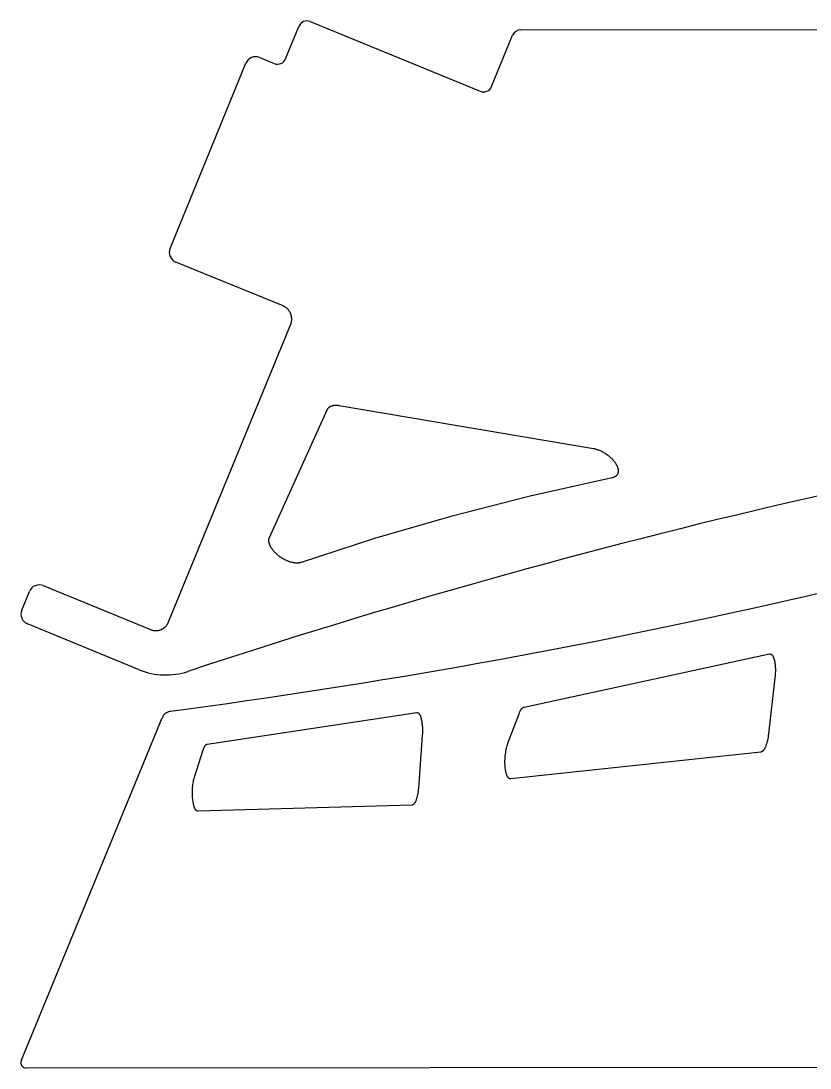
# Model space of a CAD drawing. Extents: x 2510 to 4280, y -392 to 783.
# Drawn here: x 2510 to 2961, y 174 to 773 of the extents above; entities that cross this region are included whole.
import ezdxf

# ---------------------------------------------------------------- set-up
doc = ezdxf.new("R2010")
doc.units = 0
doc.layers.add('DEFAULT', color=7, linetype='CONTINUOUS')

msp = doc.modelspace()

# ---------------------------------------------------------------- linework, layer by layer
at = {"layer": 'DEFAULT'}
for p, q in [((2661.4, 751.12), (2668.99, 769.63)), ((2675.51, 772.36), (2772.66, 732.51)), ((2795.82, 767.63), (3398.84, 768.05)), ((2779.19, 735.24), (2791.19, 764.52)), ((2595.32, 642.71), (2638.72, 748.54)), ((2646.55, 751.81), (2654.88, 748.4)), ((2659.91, 609.74), (2598.6, 634.88)), ((2660.16, 609.63), (2659.91, 609.74)), ((2660.41, 609.51), (2660.16, 609.63)), ((2660.65, 609.39), (2660.41, 609.51)), ((2660.89, 609.26), (2660.65, 609.39)), ((2661.12, 609.12), (2660.89, 609.26)), ((2661.35, 608.97), (2661.12, 609.12)), ((2661.58, 608.81), (2661.35, 608.97)), ((2661.8, 608.65), (2661.58, 608.81)), ((2662.01, 608.47), (2661.8, 608.65)), ((2662.21, 608.29), (2662.01, 608.47)), ((2662.41, 608.11), (2662.21, 608.29)), ((2662.61, 607.92), (2662.41, 608.11)), ((2662.8, 607.72), (2662.61, 607.92)), ((2662.98, 607.51), (2662.8, 607.72)), ((2663.15, 607.3), (2662.98, 607.51)), ((2663.31, 607.08), (2663.15, 607.3)), ((2663.47, 606.86), (2663.31, 607.08)), ((2663.62, 606.63), (2663.47, 606.86)), ((2663.77, 606.4), (2663.62, 606.63)), ((2663.9, 606.16), (2663.77, 606.4)), ((2664.03, 605.92), (2663.9, 606.16)), ((2664.15, 605.67), (2664.03, 605.92)), ((2664.26, 605.42), (2664.15, 605.67)), ((2664.36, 605.17), (2664.26, 605.42)), ((2664.45, 604.91), (2664.36, 605.17)), ((2664.53, 604.65), (2664.45, 604.91)), ((2594.46, 429.06), (2664.28, 599.3)), ((2664.28, 599.3), (2664.38, 599.56)), ((2664.38, 599.56), (2664.47, 599.81)), ((2664.47, 599.81), (2664.55, 600.07)), ((2664.61, 604.39), (2664.53, 604.65)), ((2664.55, 600.07), (2664.62, 600.34)), ((2664.67, 604.13), (2664.61, 604.39)), ((2664.62, 600.34), (2664.69, 600.6)), ((2664.73, 603.86), (2664.67, 604.13)), ((2664.69, 600.6), (2664.74, 600.87)), ((2664.78, 603.59), (2664.73, 603.86)), ((2664.74, 600.87), (2664.79, 601.14)), ((2664.81, 603.32), (2664.78, 603.59)), ((2664.79, 601.14), (2664.82, 601.41)), ((2664.84, 603.05), (2664.81, 603.32)), ((2664.82, 601.41), (2664.85, 601.68)), ((2664.86, 602.77), (2664.84, 603.05)), ((2664.85, 601.68), (2664.87, 601.96)), ((2664.87, 602.5), (2664.86, 602.77)), ((2664.87, 602.23), (2664.87, 602.5)), ((2664.87, 601.96), (2664.87, 602.23)), ((2685.44, 550.75), (2685.48, 550.83)), ((2685.48, 550.83), (2685.52, 550.91)), ((2685.52, 550.91), (2685.57, 551)), ((2685.57, 551), (2685.62, 551.08)), ((2685.62, 551.08), (2685.67, 551.16)), ((2685.67, 551.16), (2685.73, 551.24)), ((2685.73, 551.24), (2685.78, 551.31)), ((2685.78, 551.31), (2685.84, 551.39)), ((2685.84, 551.39), (2685.9, 551.46)), ((2685.9, 551.46), (2685.97, 551.54)), ((2685.97, 551.54), (2686.03, 551.61)), ((2686.03, 551.61), (2686.1, 551.68)), ((2686.1, 551.68), (2686.17, 551.75)), ((2686.17, 551.75), (2686.24, 551.82)), ((2686.24, 551.82), (2686.32, 551.88)), ((2686.32, 551.88), (2686.39, 551.95)), ((2686.39, 551.95), (2686.47, 552.01)), ((2686.47, 552.01), (2686.55, 552.07)), ((2686.55, 552.07), (2686.64, 552.13)), ((2686.64, 552.13), (2686.72, 552.19)), ((2686.72, 552.19), (2686.81, 552.24)), ((2686.81, 552.24), (2686.9, 552.3)), ((2686.9, 552.3), (2686.99, 552.35)), ((2686.99, 552.35), (2687.09, 552.4)), ((2687.09, 552.4), (2687.19, 552.45)), ((2687.19, 552.45), (2687.28, 552.5)), ((2687.28, 552.5), (2687.38, 552.54)), ((2687.38, 552.54), (2687.49, 552.59)), ((2687.49, 552.59), (2687.59, 552.63)), ((2687.59, 552.63), (2687.7, 552.67)), ((2687.7, 552.67), (2687.81, 552.7)), ((2687.81, 552.7), (2687.92, 552.74)), ((2687.92, 552.74), (2688.03, 552.77)), ((2688.03, 552.77), (2688.14, 552.81)), ((2688.14, 552.81), (2688.26, 552.84)), ((2688.26, 552.84), (2688.37, 552.86)), ((2688.37, 552.86), (2688.49, 552.89)), ((2688.49, 552.89), (2688.61, 552.91)), ((2688.61, 552.91), (2688.74, 552.94)), ((2688.74, 552.94), (2688.98, 552.97)), ((2688.98, 552.97), (2689.24, 553)), ((2689.24, 553), (2689.5, 553.03)), ((2689.5, 553.03), (2689.76, 553.04)), ((2689.76, 553.04), (2690.03, 553.05)), ((2690.03, 553.05), (2690.3, 553.04)), ((2690.3, 553.04), (2690.57, 553.04)), ((2690.57, 553.04), (2690.85, 553.02)), ((2690.85, 553.02), (2691.13, 552.99)), ((2691.13, 552.99), (2691.42, 552.96)), ((2691.42, 552.96), (2691.7, 552.93)), ((2691.7, 552.93), (2691.99, 552.88)), ((2691.99, 552.88), (2837.41, 528.24)), ((2652.15, 477.43), (2685.4, 550.66)), ((2685.4, 550.66), (2685.44, 550.75)), ((2837.41, 528.24), (2837.81, 528.17)), ((2837.81, 528.17), (2838.22, 528.08)), ((2838.22, 528.08), (2838.64, 527.98)), ((2838.64, 527.98), (2839.07, 527.86)), ((2839.07, 527.86), (2839.5, 527.73)), ((2839.5, 527.73), (2839.95, 527.58)), ((2839.95, 527.58), (2840.4, 527.41)), ((2840.4, 527.41), (2840.85, 527.23)), ((2840.85, 527.23), (2841.31, 527.04)), ((2841.31, 527.04), (2841.78, 526.83)), ((2841.78, 526.83), (2842.24, 526.6)), ((2842.24, 526.6), (2842.7, 526.36)), ((2842.7, 526.36), (2843.16, 526.11)), ((2843.16, 526.11), (2843.62, 525.84)), ((2843.62, 525.84), (2844.08, 525.56)), ((2844.08, 525.56), (2844.53, 525.27)), ((2844.53, 525.27), (2844.97, 524.97)), ((2844.97, 524.97), (2845.4, 524.66)), ((2845.4, 524.66), (2845.83, 524.34)), ((2845.83, 524.34), (2846.24, 524.01)), ((2846.24, 524.01), (2846.64, 523.67)), ((2846.64, 523.67), (2847.03, 523.33)), ((2847.03, 523.33), (2847.41, 522.99)), ((2847.41, 522.99), (2847.77, 522.64)), ((2847.77, 522.64), (2848.11, 522.29)), ((2848.11, 522.29), (2848.44, 521.93)), ((2848.44, 521.93), (2848.75, 521.58)), ((2848.75, 521.58), (2849.04, 521.23)), ((2849.04, 521.23), (2849.32, 520.88)), ((2849.32, 520.88), (2849.58, 520.53)), ((2849.58, 520.53), (2849.83, 520.18)), ((2849.83, 520.18), (2850.05, 519.84)), ((2850.05, 519.84), (2850.26, 519.5)), ((2850.26, 519.5), (2850.46, 519.15)), ((2850.46, 519.15), (2850.65, 518.8)), ((2850.65, 518.8), (2850.73, 518.63)), ((2850.73, 518.63), (2850.82, 518.45)), ((2850.82, 518.45), (2850.9, 518.28)), ((2850.9, 518.28), (2850.97, 518.1)), ((2850.97, 518.1), (2851.05, 517.92)), ((2851.05, 517.92), (2851.11, 517.75)), ((2851.11, 517.75), (2851.18, 517.57)), ((2851.18, 517.57), (2851.24, 517.39)), ((2851.24, 517.39), (2851.29, 517.22)), ((2851.29, 517.22), (2851.34, 517.04)), ((2851.34, 517.04), (2851.39, 516.87)), ((2851.39, 516.87), (2851.43, 516.7)), ((2851.43, 516.7), (2851.46, 516.52)), ((2851.46, 516.52), (2851.49, 516.35)), ((2851.49, 516.35), (2851.52, 516.18)), ((2851.52, 516.18), (2851.54, 516.01)), ((2851.54, 516.01), (2851.56, 515.84)), ((2851.55, 514.95), (2851.54, 514.87)), ((2851.56, 515.03), (2851.55, 514.95)), ((2851.56, 515.84), (2851.57, 515.68)), ((2851.57, 515.19), (2851.56, 515.03)), ((2851.57, 515.68), (2851.57, 515.51)), ((2851.57, 515.51), (2851.57, 515.35)), ((2851.57, 515.35), (2851.57, 515.19)), ((2848.13, 511.48), (2801.31, 501.03)), ((2848.28, 511.52), (2848.13, 511.48)), ((2848.43, 511.55), (2848.28, 511.52)), ((2848.58, 511.59), (2848.43, 511.55)), ((2848.73, 511.64), (2848.58, 511.59)), ((2848.88, 511.69), (2848.73, 511.64)), ((2849.02, 511.74), (2848.88, 511.69)), ((2849.16, 511.8), (2849.02, 511.74)), ((2849.3, 511.86), (2849.16, 511.8)), ((2849.43, 511.92), (2849.3, 511.86)), ((2849.57, 511.99), (2849.43, 511.92)), ((2849.7, 512.06), (2849.57, 511.99)), ((2849.82, 512.13), (2849.7, 512.06)), ((2849.88, 512.17), (2849.82, 512.13)), ((2849.94, 512.21), (2849.88, 512.17)), ((2850, 512.25), (2849.94, 512.21)), ((2850.06, 512.3), (2850, 512.25)), ((2850.12, 512.34), (2850.06, 512.3)), ((2850.18, 512.38), (2850.12, 512.34)), ((2850.23, 512.43), (2850.18, 512.38)), ((2850.29, 512.47), (2850.23, 512.43)), ((2850.34, 512.52), (2850.29, 512.47)), ((2850.4, 512.57), (2850.34, 512.52)), ((2850.45, 512.62), (2850.4, 512.57)), ((2850.5, 512.67), (2850.45, 512.62)), ((2850.55, 512.72), (2850.5, 512.67)), ((2850.6, 512.77), (2850.55, 512.72)), ((2850.65, 512.82), (2850.6, 512.77)), ((2850.69, 512.88), (2850.65, 512.82)), ((2850.74, 512.93), (2850.69, 512.88)), ((2850.79, 512.99), (2850.74, 512.93)), ((2850.83, 513.04), (2850.79, 512.99)), ((2850.87, 513.1), (2850.83, 513.04)), ((2850.91, 513.16), (2850.87, 513.1)), ((2850.95, 513.22), (2850.91, 513.16)), ((2850.99, 513.28), (2850.95, 513.22)), ((2851.03, 513.34), (2850.99, 513.28)), ((2851.07, 513.4), (2851.03, 513.34)), ((2851.1, 513.46), (2851.07, 513.4)), ((2851.14, 513.53), (2851.1, 513.46)), ((2851.17, 513.59), (2851.14, 513.53)), ((2851.2, 513.65), (2851.17, 513.59)), ((2851.23, 513.72), (2851.2, 513.65)), ((2851.26, 513.79), (2851.23, 513.72)), ((2851.29, 513.85), (2851.26, 513.79)), ((2851.31, 513.92), (2851.29, 513.85)), ((2851.34, 513.99), (2851.31, 513.92)), ((2851.36, 514.06), (2851.34, 513.99)), ((2851.39, 514.13), (2851.36, 514.06)), ((2851.41, 514.2), (2851.39, 514.13)), ((2851.43, 514.27), (2851.41, 514.2)), ((2851.45, 514.35), (2851.43, 514.27)), ((2851.47, 514.42), (2851.45, 514.35)), ((2851.48, 514.49), (2851.47, 514.42)), ((2851.5, 514.57), (2851.48, 514.49)), ((2851.51, 514.64), (2851.5, 514.57)), ((2851.52, 514.72), (2851.51, 514.64)), ((2851.53, 514.8), (2851.52, 514.72)), ((2851.54, 514.87), (2851.53, 514.8)), ((2801.31, 501.03), (2755.92, 489.45)), ((2755.92, 489.45), (2712.16, 476.78)), ((2651.81, 475.99), (2651.82, 476.13)), ((2651.81, 475.84), (2651.81, 475.99)), ((2651.81, 475.69), (2651.81, 475.84)), ((2651.81, 475.54), (2651.81, 475.69)), ((2651.82, 475.38), (2651.81, 475.54)), ((2651.82, 476.13), (2651.84, 476.28)), ((2651.83, 475.22), (2651.82, 475.38)), ((2651.85, 475.06), (2651.83, 475.22)), ((2651.84, 476.28), (2651.86, 476.41)), ((2651.87, 474.9), (2651.85, 475.06)), ((2651.86, 476.41), (2651.88, 476.55)), ((2651.89, 474.74), (2651.87, 474.9)), ((2651.88, 476.55), (2651.91, 476.69)), ((2651.93, 474.57), (2651.89, 474.74)), ((2651.91, 476.69), (2651.94, 476.82)), ((2651.96, 474.4), (2651.93, 474.57)), ((2651.94, 476.82), (2651.98, 476.94)), ((2652, 474.23), (2651.96, 474.4)), ((2651.98, 476.94), (2652.01, 477.07)), ((2652.05, 474.06), (2652, 474.23)), ((2652.01, 477.07), (2652.06, 477.19)), ((2652.1, 473.88), (2652.05, 474.06)), ((2652.06, 477.19), (2652.08, 477.25)), ((2652.08, 477.25), (2652.1, 477.31)), ((2652.1, 477.31), (2652.13, 477.37)), ((2652.16, 473.71), (2652.1, 473.88)), ((2652.13, 477.37), (2652.15, 477.43)), ((2652.22, 473.53), (2652.16, 473.71)), ((2652.28, 473.35), (2652.22, 473.53)), ((2652.35, 473.17), (2652.28, 473.35)), ((2652.42, 472.99), (2652.35, 473.17)), ((2712.16, 476.78), (2670.2, 463.08)), ((2652.5, 472.81), (2652.42, 472.99)), ((2652.59, 472.63), (2652.5, 472.81)), ((2652.68, 472.45), (2652.59, 472.63)), ((2652.77, 472.26), (2652.68, 472.45)), ((2652.87, 472.08), (2652.77, 472.26)), ((2653.08, 471.71), (2652.87, 472.08)), ((2653.3, 471.34), (2653.08, 471.71)), ((2653.54, 470.98), (2653.3, 471.34)), ((2653.8, 470.61), (2653.54, 470.98)), ((2654.07, 470.25), (2653.8, 470.61)), ((2654.35, 469.89), (2654.07, 470.25)), ((2654.65, 469.54), (2654.35, 469.89)), ((2654.96, 469.19), (2654.65, 469.54)), ((2655.28, 468.85), (2654.96, 469.19)), ((2655.6, 468.51), (2655.28, 468.85)), ((2655.94, 468.18), (2655.6, 468.51)), ((2656.28, 467.86), (2655.94, 468.18)), ((2656.63, 467.56), (2656.28, 467.86)), ((2656.99, 467.25), (2656.63, 467.56)), ((2657.34, 466.96), (2656.99, 467.25)), ((2657.71, 466.68), (2657.34, 466.96)), ((2658.08, 466.4), (2657.71, 466.68)), ((2658.47, 466.12), (2658.08, 466.4)), ((2658.87, 465.85), (2658.47, 466.12)), ((2659.28, 465.59), (2658.87, 465.85)), ((2659.7, 465.33), (2659.28, 465.59)), ((2660.12, 465.08), (2659.7, 465.33)), ((2660.56, 464.84), (2660.12, 465.08)), ((2661, 464.61), (2660.56, 464.84)), ((2661.44, 464.39), (2661, 464.61)), ((2661.89, 464.18), (2661.44, 464.39)), ((2662.34, 463.98), (2661.89, 464.18)), ((2662.8, 463.8), (2662.34, 463.98)), ((2663.25, 463.62), (2662.8, 463.8)), ((2663.71, 463.47), (2663.25, 463.62)), ((2664.16, 463.32), (2663.71, 463.47)), ((2664.61, 463.2), (2664.16, 463.32)), ((2665.05, 463.08), (2664.61, 463.2)), ((2665.49, 462.98), (2665.05, 463.08)), ((2665.92, 462.9), (2665.49, 462.98)), ((2666.34, 462.84), (2665.92, 462.9)), ((2666.75, 462.79), (2666.34, 462.84)), ((2666.96, 462.77), (2666.75, 462.79)), ((2667.16, 462.75), (2666.96, 462.77)), ((2667.35, 462.74), (2667.16, 462.75)), ((2667.55, 462.73), (2667.35, 462.74)), ((2667.74, 462.73), (2667.55, 462.73)), ((2667.93, 462.73), (2667.74, 462.73)), ((2668.11, 462.73), (2667.93, 462.73)), ((2668.29, 462.74), (2668.11, 462.73)), ((2668.47, 462.75), (2668.29, 462.74)), ((2668.65, 462.76), (2668.47, 462.75)), ((2668.82, 462.78), (2668.65, 462.76)), ((2668.99, 462.8), (2668.82, 462.78)), ((2669.15, 462.82), (2668.99, 462.8)), ((2669.31, 462.85), (2669.15, 462.82)), ((2669.47, 462.88), (2669.31, 462.85)), ((2669.63, 462.92), (2669.47, 462.88)), ((2669.77, 462.95), (2669.63, 462.92)), ((2669.92, 462.99), (2669.77, 462.95)), ((2670.06, 463.04), (2669.92, 462.99)), ((2670.2, 463.08), (2670.06, 463.04)), ((2522.71, 449.84), (2584.02, 424.7)), ((2510.47, 435.82), (2514.88, 446.57)), ((2577.72, 401.75), (2513.74, 427.99)), ((2590.88, 425.07), (2591.12, 425.21)), ((2591.12, 425.21), (2591.35, 425.35)), ((2591.35, 425.35), (2591.58, 425.5)), ((2591.58, 425.5), (2591.8, 425.66)), ((2591.8, 425.66), (2592.02, 425.82)), ((2592.02, 425.82), (2592.23, 426)), ((2592.23, 426), (2592.44, 426.18)), ((2592.44, 426.18), (2592.63, 426.37)), ((2592.63, 426.37), (2592.83, 426.56)), ((2592.83, 426.56), (2593.01, 426.76)), ((2593.01, 426.76), (2593.19, 426.97)), ((2593.19, 426.97), (2593.36, 427.18)), ((2593.36, 427.18), (2593.53, 427.4)), ((2593.53, 427.4), (2593.68, 427.62)), ((2593.68, 427.62), (2593.83, 427.85)), ((2593.83, 427.85), (2593.97, 428.08)), ((2593.97, 428.08), (2594.11, 428.32)), ((2594.11, 428.32), (2594.23, 428.56)), ((2594.23, 428.56), (2594.35, 428.81)), ((2594.35, 428.81), (2594.46, 429.06)), ((2584.02, 424.7), (2584.27, 424.6)), ((2584.27, 424.6), (2584.53, 424.51)), ((2584.53, 424.51), (2584.79, 424.42)), ((2584.79, 424.42), (2585.06, 424.35)), ((2585.06, 424.35), (2585.32, 424.29)), ((2585.32, 424.29), (2585.59, 424.23)), ((2585.59, 424.23), (2585.86, 424.19)), ((2585.86, 424.19), (2586.13, 424.15)), ((2586.13, 424.15), (2586.4, 424.13)), ((2586.4, 424.13), (2586.67, 424.11)), ((2586.67, 424.11), (2586.95, 424.1)), ((2586.95, 424.1), (2587.22, 424.1)), ((2587.22, 424.1), (2587.49, 424.11)), ((2587.49, 424.11), (2587.77, 424.13)), ((2587.77, 424.13), (2588.04, 424.16)), ((2588.04, 424.16), (2588.31, 424.2)), ((2588.31, 424.2), (2588.58, 424.24)), ((2588.58, 424.24), (2588.84, 424.3)), ((2588.84, 424.3), (2589.11, 424.37)), ((2589.11, 424.37), (2589.37, 424.44)), ((2589.37, 424.44), (2589.63, 424.52)), ((2589.63, 424.52), (2589.89, 424.62)), ((2589.89, 424.62), (2590.14, 424.72)), ((2590.14, 424.72), (2590.39, 424.83)), ((2590.39, 424.83), (2590.64, 424.95)), ((2590.64, 424.95), (2590.88, 425.07)), ((2806.53, 382.32), (2938.05, 410.84)), ((2938.05, 410.84), (2938.08, 410.84)), ((2938.08, 410.84), (2938.1, 410.85)), ((2938.1, 410.85), (2938.13, 410.85)), ((2938.13, 410.85), (2938.16, 410.86)), ((2938.16, 410.86), (2938.18, 410.86)), ((2938.18, 410.86), (2938.21, 410.86)), ((2938.21, 410.86), (2938.24, 410.86)), ((2938.24, 410.86), (2938.26, 410.87)), ((2938.26, 410.87), (2938.29, 410.87)), ((2938.29, 410.87), (2938.32, 410.87)), ((2938.32, 410.87), (2938.34, 410.87)), ((2938.34, 410.87), (2938.37, 410.87)), ((2938.37, 410.87), (2938.4, 410.87)), ((2938.4, 410.87), (2938.42, 410.86)), ((2938.42, 410.86), (2938.45, 410.86)), ((2938.45, 410.86), (2938.48, 410.86)), ((2938.48, 410.86), (2938.5, 410.85)), ((2938.5, 410.85), (2938.53, 410.85)), ((2938.53, 410.85), (2938.56, 410.85)), ((2938.56, 410.85), (2938.58, 410.84)), ((2938.58, 410.84), (2938.61, 410.84)), ((2938.61, 410.84), (2938.63, 410.83)), ((2938.63, 410.83), (2938.66, 410.82)), ((2938.66, 410.82), (2938.69, 410.81)), ((2938.69, 410.81), (2938.71, 410.81)), ((2938.71, 410.81), (2938.74, 410.8)), ((2938.74, 410.8), (2938.77, 410.79)), ((2938.77, 410.79), (2938.79, 410.78)), ((2938.79, 410.78), (2938.82, 410.77)), ((2938.82, 410.77), (2938.84, 410.76)), ((2938.84, 410.76), (2938.87, 410.75)), ((2938.87, 410.75), (2938.9, 410.73)), ((2938.9, 410.73), (2938.92, 410.72)), ((2938.92, 410.72), (2938.95, 410.71)), ((2938.95, 410.71), (2938.97, 410.69)), ((2938.97, 410.69), (2939, 410.68)), ((2939, 410.68), (2939.03, 410.66)), ((2939.03, 410.66), (2939.05, 410.65)), ((2939.05, 410.65), (2939.1, 410.62)), ((2939.1, 410.62), (2939.15, 410.58)), ((2939.15, 410.58), (2939.2, 410.54)), ((2939.2, 410.54), (2939.26, 410.5)), ((2939.26, 410.5), (2939.31, 410.46)), ((2939.31, 410.46), (2939.36, 410.42)), ((2939.36, 410.42), (2939.4, 410.37)), ((2939.4, 410.37), (2939.45, 410.32)), ((2939.45, 410.32), (2939.5, 410.27)), ((2939.5, 410.27), (2939.55, 410.21)), ((2939.55, 410.21), (2939.6, 410.16)), ((2939.6, 410.16), (2939.65, 410.1)), ((2939.65, 410.1), (2939.69, 410.04)), ((2939.69, 410.04), (2939.74, 409.97)), ((2939.74, 409.97), (2939.79, 409.91)), ((2939.79, 409.91), (2939.83, 409.84)), ((2939.83, 409.84), (2939.88, 409.77)), ((2939.88, 409.77), (2939.92, 409.7)), ((2939.92, 409.7), (2939.97, 409.62)), ((2939.97, 409.62), (2940.05, 409.47)), ((2940.05, 409.47), (2940.14, 409.31)), ((2940.14, 409.31), (2940.22, 409.14)), ((2940.22, 409.14), (2940.3, 408.96)), ((2940.3, 408.96), (2940.38, 408.77)), ((2940.38, 408.77), (2940.45, 408.58)), ((2940.45, 408.58), (2940.52, 408.38)), ((2940.52, 408.38), (2940.59, 408.17)), ((2940.59, 408.17), (2940.66, 407.96)), ((2940.66, 407.96), (2940.73, 407.74)), ((2940.73, 407.74), (2940.79, 407.52)), ((2940.79, 407.52), (2940.9, 407.05)), ((2940.9, 407.05), (2941.01, 406.57)), ((2941.01, 406.57), (2941.11, 406.05)), ((2941.11, 406.05), (2941.19, 405.51)), ((2941.19, 405.51), (2941.27, 404.94)), ((2941.27, 404.94), (2941.33, 404.35)), ((2941.33, 404.35), (2941.38, 403.74)), ((2941.38, 403.74), (2941.42, 403.11)), ((2941.42, 403.11), (2941.45, 402.47)), ((2941.45, 402.47), (2941.46, 401.81)), ((2941.46, 401.81), (2941.47, 401.15)), ((2941.47, 401.15), (2941.46, 400.48)), ((2941.22, 397.17), (2937.55, 365.1)), ((2941.29, 397.82), (2941.22, 397.17)), ((2941.35, 398.47), (2941.29, 397.82)), ((2941.4, 399.14), (2941.35, 398.47)), ((2941.43, 399.81), (2941.4, 399.14)), ((2941.46, 400.48), (2941.43, 399.81)), ((2595.46, 378.01), (2605.76, 379.4)), ((2624.11, 360.4), (2736.44, 377.28)), ((2736.44, 377.28), (2736.46, 377.29)), ((2736.46, 377.29), (2736.49, 377.29)), ((2736.49, 377.29), (2736.51, 377.29)), ((2736.51, 377.29), (2736.53, 377.29)), ((2736.53, 377.29), (2736.56, 377.29)), ((2736.56, 377.29), (2736.58, 377.3)), ((2736.58, 377.3), (2736.6, 377.3)), ((2736.6, 377.3), (2736.62, 377.3)), ((2736.62, 377.3), (2736.65, 377.29)), ((2736.65, 377.29), (2736.67, 377.29)), ((2736.67, 377.29), (2736.69, 377.29)), ((2736.69, 377.29), (2736.71, 377.29)), ((2736.71, 377.29), (2736.74, 377.28)), ((2736.74, 377.28), (2736.76, 377.28)), ((2736.76, 377.28), (2736.78, 377.28)), ((2736.78, 377.28), (2736.81, 377.27)), ((2736.81, 377.27), (2736.83, 377.27)), ((2736.83, 377.27), (2736.85, 377.26)), ((2736.85, 377.26), (2736.88, 377.25)), ((2736.88, 377.25), (2736.9, 377.25)), ((2736.9, 377.25), (2736.92, 377.24)), ((2736.92, 377.24), (2736.94, 377.23)), ((2736.94, 377.23), (2736.97, 377.22)), ((2736.97, 377.22), (2736.99, 377.21)), ((2736.99, 377.21), (2737.01, 377.21)), ((2737.01, 377.21), (2737.04, 377.2)), ((2795.03, 377.02), (2795.19, 377.4)), ((2795.19, 377.4), (2795.35, 377.76)), ((2795.35, 377.76), (2795.52, 378.1)), ((2795.52, 378.1), (2795.61, 378.27)), ((2795.61, 378.27), (2795.69, 378.43)), ((2795.69, 378.43), (2795.78, 378.58)), ((2795.78, 378.58), (2795.87, 378.73)), ((2795.87, 378.73), (2795.96, 378.87)), ((2795.96, 378.87), (2796.05, 379.01)), ((2796.05, 379.01), (2796.14, 379.14)), ((2796.14, 379.14), (2796.23, 379.27)), ((2796.23, 379.27), (2796.33, 379.39)), ((2796.33, 379.39), (2796.42, 379.5)), ((2796.42, 379.5), (2796.51, 379.61)), ((2796.51, 379.61), (2796.6, 379.71)), ((2796.6, 379.71), (2796.65, 379.76)), ((2796.65, 379.76), (2796.7, 379.8)), ((2796.7, 379.8), (2796.74, 379.85)), ((2796.74, 379.85), (2796.79, 379.89)), ((2796.79, 379.89), (2796.84, 379.93)), ((2796.84, 379.93), (2796.88, 379.97)), ((2796.88, 379.97), (2796.93, 380.01)), ((2796.93, 380.01), (2796.98, 380.05)), ((2796.98, 380.05), (2797.03, 380.08)), ((2797.03, 380.08), (2797.07, 380.12)), ((2797.07, 380.12), (2797.12, 380.15)), ((2797.12, 380.15), (2797.17, 380.18)), ((2797.17, 380.18), (2797.21, 380.21)), ((2797.21, 380.21), (2797.26, 380.23)), ((2797.26, 380.23), (2797.3, 380.26)), ((2797.3, 380.26), (2797.35, 380.28)), ((2797.35, 380.28), (2797.4, 380.31)), ((2797.4, 380.31), (2797.44, 380.33)), ((2797.44, 380.33), (2797.49, 380.34)), ((2797.49, 380.34), (2797.53, 380.36)), ((2797.53, 380.36), (2797.58, 380.38)), ((2797.58, 380.38), (2797.63, 380.39)), ((2797.63, 380.39), (2797.67, 380.4)), ((2797.67, 380.4), (2797.72, 380.41)), ((2797.72, 380.41), (2806.53, 382.32)), ((2510.24, 178.14), (2590.71, 374.34)), ((2737.04, 377.2), (2737.06, 377.18)), ((2737.06, 377.18), (2737.08, 377.17)), ((2737.08, 377.17), (2737.1, 377.16)), ((2737.1, 377.16), (2737.13, 377.15)), ((2737.13, 377.15), (2737.15, 377.14)), ((2737.15, 377.14), (2737.17, 377.12)), ((2737.17, 377.12), (2737.19, 377.11)), ((2737.19, 377.11), (2737.22, 377.09)), ((2737.22, 377.09), (2737.26, 377.06)), ((2737.26, 377.06), (2737.31, 377.03)), ((2737.31, 377.03), (2737.35, 376.99)), ((2737.35, 376.99), (2737.4, 376.96)), ((2737.4, 376.96), (2737.44, 376.92)), ((2737.44, 376.92), (2737.49, 376.87)), ((2737.49, 376.87), (2737.53, 376.83)), ((2737.53, 376.83), (2737.57, 376.78)), ((2737.57, 376.78), (2737.62, 376.74)), ((2737.62, 376.74), (2737.66, 376.68)), ((2737.66, 376.68), (2737.71, 376.63)), ((2737.71, 376.63), (2737.75, 376.58)), ((2737.75, 376.58), (2737.79, 376.52)), ((2737.79, 376.52), (2737.83, 376.46)), ((2737.83, 376.46), (2737.88, 376.4)), ((2737.88, 376.4), (2737.92, 376.34)), ((2737.92, 376.34), (2737.96, 376.27)), ((2737.96, 376.27), (2738.04, 376.13)), ((2738.04, 376.13), (2738.12, 375.99)), ((2738.12, 375.99), (2738.2, 375.83)), ((2738.2, 375.83), (2738.28, 375.67)), ((2738.28, 375.67), (2738.35, 375.5)), ((2738.35, 375.5), (2738.43, 375.33)), ((2738.43, 375.33), (2738.5, 375.15)), ((2738.5, 375.15), (2738.57, 374.96)), ((2738.57, 374.96), (2738.64, 374.76)), ((2738.64, 374.76), (2738.7, 374.56)), ((2738.7, 374.56), (2738.77, 374.36)), ((2738.77, 374.36), (2738.89, 373.93)), ((2738.89, 373.93), (2739, 373.48)), ((2739, 373.48), (2739.11, 373.01)), ((2739.11, 373.01), (2739.2, 372.51)), ((2739.2, 372.51), (2739.29, 371.99)), ((2739.29, 371.99), (2739.37, 371.45)), ((2739.37, 371.45), (2739.44, 370.88)), ((2788.56, 359.72), (2794.87, 376.62)), ((2794.87, 376.62), (2795.03, 377.02)), ((2739.44, 370.88), (2739.51, 370.3)), ((2739.51, 370.3), (2739.56, 369.7)), ((2739.63, 365.31), (2739.55, 364.08)), ((2739.56, 369.7), (2739.6, 369.09)), ((2739.6, 369.09), (2739.63, 368.47)), ((2739.63, 368.47), (2739.65, 367.84)), ((2739.66, 366.57), (2739.63, 365.31)), ((2739.65, 367.84), (2739.66, 366.57)), ((2616.43, 359.23), (2616.45, 359.24)), ((2616.45, 359.24), (2616.47, 359.25)), ((2616.47, 359.25), (2616.48, 359.25)), ((2616.48, 359.25), (2616.5, 359.25)), ((2616.5, 359.25), (2616.52, 359.26)), ((2616.52, 359.26), (2616.54, 359.26)), ((2616.54, 359.26), (2616.56, 359.27)), ((2616.56, 359.27), (2616.58, 359.27)), ((2616.58, 359.27), (2624.11, 360.4)), ((2739.55, 364.08), (2737.29, 333.96)), ((2788.33, 359.08), (2788.45, 359.4)), ((2788.45, 359.4), (2788.56, 359.72)), ((2936.38, 359.38), (2936.24, 358.95)), ((2936.51, 359.82), (2936.38, 359.38)), ((2936.64, 360.27), (2936.51, 359.82)), ((2936.76, 360.73), (2936.64, 360.27)), ((2936.88, 361.21), (2936.76, 360.73)), ((2937.09, 362.17), (2936.88, 361.21)), ((2937.27, 363.15), (2937.09, 362.17)), ((2937.43, 364.13), (2937.27, 363.15)), ((2937.55, 365.1), (2937.43, 364.13)), ((2609.28, 340.35), (2614.24, 355.89)), ((2614.24, 355.89), (2614.36, 356.26)), ((2614.36, 356.26), (2614.49, 356.6)), ((2614.49, 356.6), (2614.62, 356.93)), ((2614.62, 356.93), (2614.76, 357.25)), ((2614.76, 357.25), (2614.83, 357.4)), ((2614.83, 357.4), (2614.9, 357.54)), ((2614.9, 357.54), (2614.97, 357.68)), ((2614.97, 357.68), (2615.04, 357.82)), ((2615.04, 357.82), (2615.11, 357.95)), ((2615.11, 357.95), (2615.19, 358.07)), ((2615.19, 358.07), (2615.26, 358.19)), ((2615.26, 358.19), (2615.34, 358.3)), ((2615.34, 358.3), (2615.41, 358.41)), ((2615.41, 358.41), (2615.49, 358.51)), ((2615.49, 358.51), (2615.57, 358.6)), ((2615.57, 358.6), (2615.61, 358.65)), ((2615.61, 358.65), (2615.64, 358.69)), ((2615.64, 358.69), (2615.68, 358.73)), ((2615.68, 358.73), (2615.72, 358.77)), ((2615.72, 358.77), (2615.76, 358.81)), ((2615.76, 358.81), (2615.8, 358.85)), ((2615.8, 358.85), (2615.84, 358.88)), ((2615.84, 358.88), (2615.88, 358.92)), ((2615.88, 358.92), (2615.92, 358.95)), ((2615.92, 358.95), (2615.96, 358.98)), ((2615.96, 358.98), (2616, 359.01)), ((2616, 359.01), (2616.04, 359.04)), ((2616.04, 359.04), (2616.07, 359.07)), ((2616.07, 359.07), (2616.11, 359.09)), ((2616.11, 359.09), (2616.15, 359.11)), ((2616.15, 359.11), (2616.19, 359.14)), ((2616.19, 359.14), (2616.23, 359.16)), ((2616.23, 359.16), (2616.27, 359.17)), ((2616.27, 359.17), (2616.31, 359.19)), ((2616.31, 359.19), (2616.35, 359.21)), ((2616.35, 359.21), (2616.39, 359.22)), ((2616.39, 359.22), (2616.41, 359.23)), ((2616.41, 359.23), (2616.43, 359.23)), ((2787.01, 352.51), (2787.11, 353.42)), ((2787.11, 353.42), (2787.23, 354.31)), ((2787.23, 354.31), (2787.38, 355.19)), ((2787.38, 355.19), (2787.54, 356.05)), ((2787.54, 356.05), (2787.72, 356.87)), ((2787.72, 356.87), (2787.91, 357.65)), ((2787.91, 357.65), (2788.12, 358.39)), ((2788.12, 358.39), (2788.33, 359.08)), ((2933.07, 354.64), (2790.1, 339.37)), ((2933.11, 354.64), (2933.07, 354.64)), ((2933.15, 354.65), (2933.11, 354.64)), ((2933.19, 354.65), (2933.15, 354.65)), ((2933.23, 354.66), (2933.19, 354.65)), ((2933.27, 354.67), (2933.23, 354.66)), ((2933.32, 354.68), (2933.27, 354.67)), ((2933.36, 354.7), (2933.32, 354.68)), ((2933.4, 354.71), (2933.36, 354.7)), ((2933.44, 354.73), (2933.4, 354.71)), ((2933.48, 354.74), (2933.44, 354.73)), ((2933.52, 354.76), (2933.48, 354.74)), ((2933.56, 354.78), (2933.52, 354.76)), ((2933.61, 354.8), (2933.56, 354.78)), ((2933.65, 354.82), (2933.61, 354.8)), ((2933.69, 354.85), (2933.65, 354.82)), ((2933.73, 354.87), (2933.69, 354.85)), ((2933.78, 354.9), (2933.73, 354.87)), ((2933.82, 354.92), (2933.78, 354.9)), ((2933.86, 354.95), (2933.82, 354.92)), ((2933.9, 354.98), (2933.86, 354.95)), ((2933.95, 355.02), (2933.9, 354.98)), ((2933.99, 355.05), (2933.95, 355.02)), ((2934.03, 355.08), (2933.99, 355.05)), ((2934.08, 355.12), (2934.03, 355.08)), ((2934.12, 355.16), (2934.08, 355.12)), ((2934.16, 355.2), (2934.12, 355.16)), ((2934.25, 355.28), (2934.16, 355.2)), ((2934.34, 355.37), (2934.25, 355.28)), ((2934.42, 355.46), (2934.34, 355.37)), ((2934.51, 355.57), (2934.42, 355.46)), ((2934.6, 355.67), (2934.51, 355.57)), ((2934.69, 355.78), (2934.6, 355.67)), ((2934.77, 355.9), (2934.69, 355.78)), ((2934.86, 356.03), (2934.77, 355.9)), ((2934.95, 356.16), (2934.86, 356.03)), ((2935.03, 356.29), (2934.95, 356.16)), ((2935.12, 356.43), (2935.03, 356.29)), ((2935.2, 356.58), (2935.12, 356.43)), ((2935.29, 356.73), (2935.2, 356.58)), ((2935.46, 357.05), (2935.29, 356.73)), ((2935.62, 357.39), (2935.46, 357.05)), ((2935.78, 357.76), (2935.62, 357.39)), ((2935.94, 358.14), (2935.78, 357.76)), ((2936.09, 358.53), (2935.94, 358.14)), ((2936.24, 358.95), (2936.09, 358.53)), ((2786.82, 348.91), (2786.84, 349.79)), ((2786.83, 348.06), (2786.82, 348.91)), ((2786.86, 347.24), (2786.83, 348.06)), ((2786.84, 349.79), (2786.87, 350.68)), ((2786.87, 350.68), (2786.93, 351.59)), ((2786.93, 351.59), (2787.01, 352.51)), ((2786.91, 346.45), (2786.86, 347.24)), ((2786.98, 345.69), (2786.91, 346.45)), ((2787.07, 344.95), (2786.98, 345.69)), ((2787.18, 344.22), (2787.07, 344.95)), ((2787.24, 343.87), (2787.18, 344.22)), ((2787.31, 343.53), (2787.24, 343.87)), ((2787.38, 343.2), (2787.31, 343.53)), ((2787.46, 342.87), (2787.38, 343.2)), ((2787.55, 342.56), (2787.46, 342.87)), ((2787.63, 342.26), (2787.55, 342.56)), ((2787.73, 341.97), (2787.63, 342.26)), ((2787.83, 341.69), (2787.73, 341.97)), ((2787.93, 341.43), (2787.83, 341.69)), ((2787.98, 341.3), (2787.93, 341.43)), ((2788.03, 341.18), (2787.98, 341.3)), ((2608.21, 334.49), (2608.29, 335.33)), ((2608.29, 335.33), (2608.39, 336.16)), ((2608.39, 336.16), (2608.51, 336.95)), ((2608.51, 336.95), (2608.64, 337.72)), ((2608.64, 337.72), (2608.78, 338.44)), ((2608.78, 338.44), (2608.94, 339.13)), ((2608.94, 339.13), (2609.11, 339.76)), ((2609.11, 339.76), (2609.2, 340.06)), ((2609.2, 340.06), (2609.28, 340.35)), ((2788.09, 341.06), (2788.03, 341.18)), ((2788.14, 340.94), (2788.09, 341.06)), ((2788.2, 340.83), (2788.14, 340.94)), ((2788.26, 340.72), (2788.2, 340.83)), ((2788.32, 340.62), (2788.26, 340.72)), ((2788.38, 340.52), (2788.32, 340.62)), ((2788.44, 340.43), (2788.38, 340.52)), ((2788.5, 340.33), (2788.44, 340.43)), ((2788.56, 340.25), (2788.5, 340.33)), ((2788.62, 340.16), (2788.56, 340.25)), ((2788.69, 340.08), (2788.62, 340.16)), ((2788.75, 340.01), (2788.69, 340.08)), ((2788.81, 339.94), (2788.75, 340.01)), ((2788.85, 339.9), (2788.81, 339.94)), ((2788.88, 339.87), (2788.85, 339.9)), ((2788.91, 339.84), (2788.88, 339.87)), ((2788.94, 339.81), (2788.91, 339.84)), ((2788.98, 339.78), (2788.94, 339.81)), ((2789.01, 339.75), (2788.98, 339.78)), ((2789.04, 339.72), (2789.01, 339.75)), ((2789.08, 339.7), (2789.04, 339.72)), ((2789.11, 339.67), (2789.08, 339.7)), ((2789.14, 339.65), (2789.11, 339.67)), ((2789.18, 339.62), (2789.14, 339.65)), ((2789.21, 339.6), (2789.18, 339.62)), ((2789.24, 339.58), (2789.21, 339.6)), ((2789.28, 339.56), (2789.24, 339.58)), ((2789.31, 339.54), (2789.28, 339.56)), ((2789.34, 339.52), (2789.31, 339.54)), ((2789.38, 339.5), (2789.34, 339.52)), ((2789.41, 339.49), (2789.38, 339.5)), ((2789.45, 339.47), (2789.41, 339.49)), ((2789.48, 339.46), (2789.45, 339.47)), ((2789.52, 339.45), (2789.48, 339.46)), ((2789.55, 339.43), (2789.52, 339.45)), ((2789.58, 339.42), (2789.55, 339.43)), ((2789.62, 339.41), (2789.58, 339.42)), ((2789.65, 339.4), (2789.62, 339.41)), ((2789.69, 339.39), (2789.65, 339.4)), ((2789.72, 339.39), (2789.69, 339.39)), ((2789.75, 339.38), (2789.72, 339.39)), ((2789.79, 339.38), (2789.75, 339.38)), ((2789.82, 339.37), (2789.79, 339.38)), ((2789.86, 339.37), (2789.82, 339.37)), ((2789.89, 339.37), (2789.86, 339.37)), ((2789.93, 339.36), (2789.89, 339.37)), ((2789.96, 339.36), (2789.93, 339.36)), ((2789.99, 339.36), (2789.96, 339.36)), ((2790.03, 339.37), (2789.99, 339.36)), ((2790.06, 339.37), (2790.03, 339.37)), ((2790.1, 339.37), (2790.06, 339.37)), ((2608.08, 331.07), (2608.09, 331.92)), ((2608.09, 330.24), (2608.08, 331.07)), ((2608.09, 331.92), (2608.11, 332.78)), ((2608.13, 329.43), (2608.09, 330.24)), ((2608.11, 332.78), (2608.15, 333.64)), ((2608.17, 328.65), (2608.13, 329.43)), ((2608.15, 333.64), (2608.21, 334.49)), ((2736.64, 329.45), (2736.55, 329.03)), ((2736.82, 330.32), (2736.64, 329.45)), ((2736.98, 331.22), (2736.82, 330.32)), ((2737.11, 332.13), (2736.98, 331.22)), ((2737.21, 333.05), (2737.11, 332.13)), ((2737.29, 333.96), (2737.21, 333.05)), ((2608.24, 327.91), (2608.17, 328.65)), ((2608.32, 327.18), (2608.24, 327.91)), ((2608.42, 326.47), (2608.32, 327.18)), ((2608.53, 325.77), (2608.42, 326.47)), ((2608.66, 325.1), (2608.53, 325.77)), ((2608.74, 324.78), (2608.66, 325.1)), ((2608.81, 324.47), (2608.74, 324.78)), ((2608.89, 324.16), (2608.81, 324.47)), ((2608.98, 323.87), (2608.89, 324.16)), ((2609.07, 323.59), (2608.98, 323.87)), ((2609.16, 323.32), (2609.07, 323.59)), ((2609.25, 323.06), (2609.16, 323.32)), ((2733.73, 324.39), (2611.18, 320.95)), ((2733.77, 324.39), (2733.73, 324.39)), ((2733.8, 324.39), (2733.77, 324.39)), ((2733.84, 324.39), (2733.8, 324.39)), ((2733.87, 324.4), (2733.84, 324.39)), ((2733.91, 324.4), (2733.87, 324.4)), ((2733.94, 324.41), (2733.91, 324.4)), ((2733.98, 324.42), (2733.94, 324.41)), ((2734.01, 324.43), (2733.98, 324.42)), ((2734.05, 324.44), (2734.01, 324.43)), ((2734.08, 324.46), (2734.05, 324.44)), ((2734.12, 324.47), (2734.08, 324.46)), ((2734.15, 324.48), (2734.12, 324.47)), ((2734.19, 324.5), (2734.15, 324.48)), ((2734.22, 324.52), (2734.19, 324.5)), ((2734.26, 324.54), (2734.22, 324.52)), ((2734.29, 324.56), (2734.26, 324.54)), ((2734.33, 324.58), (2734.29, 324.56)), ((2734.37, 324.6), (2734.33, 324.58)), ((2734.4, 324.63), (2734.37, 324.6)), ((2734.44, 324.65), (2734.4, 324.63)), ((2734.47, 324.68), (2734.44, 324.65)), ((2734.51, 324.71), (2734.47, 324.68)), ((2734.55, 324.74), (2734.51, 324.71)), ((2734.58, 324.77), (2734.55, 324.74)), ((2734.62, 324.8), (2734.58, 324.77)), ((2734.65, 324.83), (2734.62, 324.8)), ((2734.69, 324.87), (2734.65, 324.83)), ((2734.73, 324.91), (2734.69, 324.87)), ((2734.76, 324.94), (2734.73, 324.91)), ((2734.8, 324.98), (2734.76, 324.94)), ((2734.87, 325.07), (2734.8, 324.98)), ((2734.94, 325.16), (2734.87, 325.07)), ((2735.02, 325.25), (2734.94, 325.16)), ((2735.09, 325.35), (2735.02, 325.25)), ((2735.16, 325.46), (2735.09, 325.35)), ((2735.23, 325.57), (2735.16, 325.46)), ((2735.3, 325.68), (2735.23, 325.57)), ((2735.37, 325.8), (2735.3, 325.68)), ((2735.44, 325.93), (2735.37, 325.8)), ((2735.51, 326.06), (2735.44, 325.93)), ((2735.58, 326.2), (2735.51, 326.06)), ((2735.65, 326.35), (2735.58, 326.2)), ((2735.71, 326.49), (2735.65, 326.35)), ((2735.85, 326.8), (2735.71, 326.49)), ((2735.97, 327.13), (2735.85, 326.8)), ((2736.1, 327.48), (2735.97, 327.13)), ((2736.22, 327.85), (2736.1, 327.48)), ((2736.33, 328.23), (2736.22, 327.85)), ((2736.44, 328.62), (2736.33, 328.23)), ((2736.55, 329.03), (2736.44, 328.62)), ((2609.35, 322.82), (2609.25, 323.06)), ((2609.45, 322.59), (2609.35, 322.82)), ((2609.51, 322.48), (2609.45, 322.59)), ((2609.56, 322.37), (2609.51, 322.48)), ((2609.61, 322.27), (2609.56, 322.37)), ((2609.67, 322.17), (2609.61, 322.27)), ((2609.72, 322.07), (2609.67, 322.17)), ((2609.77, 321.98), (2609.72, 322.07)), ((2609.83, 321.89), (2609.77, 321.98)), ((2609.89, 321.81), (2609.83, 321.89)), ((2609.94, 321.73), (2609.89, 321.81)), ((2610, 321.65), (2609.94, 321.73)), ((2610.06, 321.58), (2610, 321.65)), ((2610.11, 321.51), (2610.06, 321.58)), ((2610.17, 321.45), (2610.11, 321.51)), ((2610.2, 321.42), (2610.17, 321.45)), ((2610.23, 321.39), (2610.2, 321.42)), ((2610.26, 321.36), (2610.23, 321.39)), ((2610.29, 321.33), (2610.26, 321.36)), ((2610.32, 321.31), (2610.29, 321.33)), ((2610.35, 321.28), (2610.32, 321.31)), ((2610.38, 321.26), (2610.35, 321.28)), ((2610.41, 321.23), (2610.38, 321.26)), ((2610.44, 321.21), (2610.41, 321.23)), ((2610.47, 321.19), (2610.44, 321.21)), ((2610.5, 321.17), (2610.47, 321.19)), ((2610.53, 321.15), (2610.5, 321.17)), ((2610.56, 321.13), (2610.53, 321.15)), ((2610.59, 321.11), (2610.56, 321.13)), ((2610.61, 321.09), (2610.59, 321.11)), ((2610.64, 321.08), (2610.61, 321.09)), ((2610.67, 321.06), (2610.64, 321.08)), ((2610.7, 321.05), (2610.67, 321.06)), ((2610.73, 321.03), (2610.7, 321.05)), ((2610.76, 321.02), (2610.73, 321.03)), ((2610.79, 321.01), (2610.76, 321.02)), ((2610.82, 321), (2610.79, 321.01)), ((2610.85, 320.99), (2610.82, 321)), ((2610.88, 320.98), (2610.85, 320.99)), ((2610.91, 320.97), (2610.88, 320.98)), ((2610.94, 320.97), (2610.91, 320.97)), ((2610.97, 320.96), (2610.94, 320.97)), ((2611, 320.96), (2610.97, 320.96)), ((2611.03, 320.95), (2611, 320.96)), ((2611.06, 320.95), (2611.03, 320.95)), ((2611.09, 320.95), (2611.06, 320.95)), ((2611.12, 320.95), (2611.09, 320.95)), ((2611.15, 320.95), (2611.12, 320.95)), ((2611.18, 320.95), (2611.15, 320.95)), ((3116.04, 174.42), (2513.02, 174))]:
    msp.add_line(p, q, dxfattribs=at)
for centre, radius, start, end in [((2673.62, 767.73), 5, 67.7, 157.7), ((2795.82, 762.63), 5, 90.03994, 157.7), ((2644.28, 746.26), 6, 67.7, 157.7), ((2656.78, 753.02), 5, 247.7, 337.7), ((2774.56, 737.14), 5, 247.7, 337.7), ((2600.87, 640.44), 6, 157.7, 247.7), ((3826.76, -3288.21), 3885.9, 97.7, 108.31772), ((2085.1, 4230.27), 3885.9, 277.7, 288.31772), ((2520.43, 444.29), 6, 67.7, 157.7), ((2516.02, 433.54), 6, 157.7, 247.7), ((2592.9, 438.75), 40, 247.7, 288.31772), ((2596.26, 372.06), 6, 97.7, 157.7), ((2513.02, 177), 3, 157.7, 270.03994)]:
    msp.add_arc(centre, radius, start, end, dxfattribs=at)

doc.saveas('drawing.dxf')
